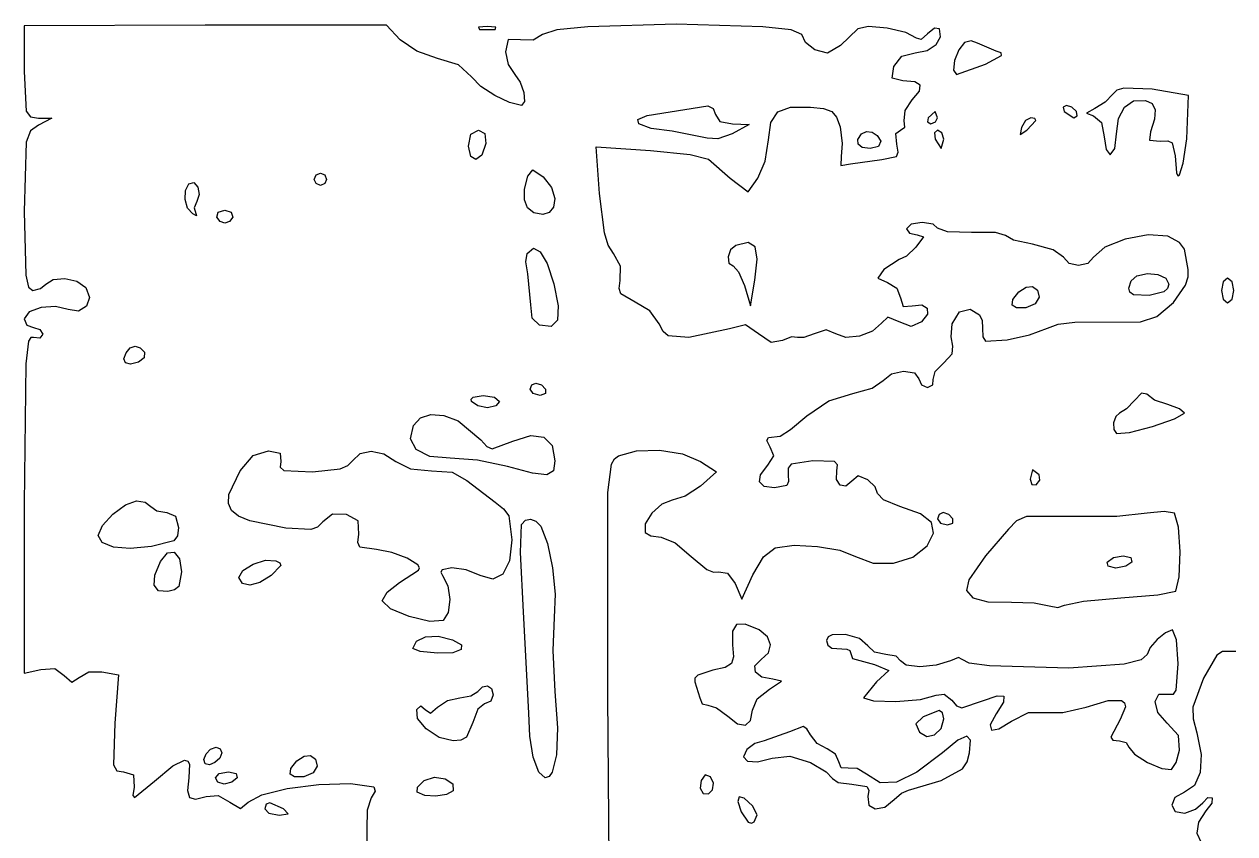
# Model space of a CAD drawing. Extents: x 0 to 282, y 0 to 282.
# Drawn here: x 0 to 69.2, y 236 to 282.3 of the extents above; entities that cross this region are included whole.
import ezdxf

# ---------------------------------------------------------------- set-up
doc = ezdxf.new("R2010")
doc.units = 0

msp = doc.modelspace()

# ---------------------------------------------------------------- linework, layer by layer
at = {"layer": 'Layer 1'}
for p, q in [((10.336354, 282.222862), (-0.000046, 282.187585)), ((-0.000046, 282.187585), (-0.000046, 279.577025)), ((20.708054, 282.222862), (10.336354, 282.222862)), ((21.484166, 281.376195), (20.708054, 282.222862)), ((26.458334, 282.151389), (25.968855, 282.102882)), ((25.968855, 282.102882), (26.035, 281.975)), ((26.035, 281.975), (26.916945, 281.975)), ((26.035, 281.975), (26.035, 281.975)), ((26.952223, 282.102882), (26.458334, 282.151389)), ((26.916945, 281.975), (26.952223, 282.102882)), ((29.63334, 281.693703), (29.090944, 281.362974)), ((30.45231, 281.948365), (29.63334, 281.693703)), ((32.21634, 282.130266), (30.45231, 281.948365)), ((37.279815, 282.275787), (32.21634, 282.130266)), ((42.224228, 282.130266), (37.279815, 282.275787)), ((43.83943, 281.948365), (42.224228, 282.130266)), ((44.45004, 281.693703), (43.83943, 281.948365)), ((44.661707, 281.226273), (44.45004, 281.693703)), ((47.660322, 282.011204), (46.672544, 281.058703)), ((48.263351, 282.141842), (47.660322, 282.011204)), ((49.336017, 282.050892), (48.263351, 282.141842)), ((50.408682, 281.807806), (49.336017, 282.050892)), ((51.011712, 281.482037), (50.408682, 281.807806)), ((51.646712, 281.728982), (51.276295, 281.393843)), ((52.034768, 282.055302), (51.646712, 281.728982)), ((52.31699, 282.011204), (52.034768, 282.055302)), ((52.389752, 281.548186), (52.31699, 282.011204)), ((22.441082, 280.727969), (21.484166, 281.376195)), ((27.675423, 281.398252), (27.516673, 280.705925)), ((28.36334, 281.376203), (27.675423, 281.398252)), ((29.090944, 281.362974), (28.36334, 281.376203)), ((45.190874, 280.811758), (44.661707, 281.226273)), ((46.672544, 281.058703), (45.93171, 280.617731)), ((51.276295, 281.393843), (51.011712, 281.482037)), ((51.622462, 280.780895), (52.131785, 281.111624)), ((52.131785, 281.111624), (52.389752, 281.548186)), ((53.7634, 281.235), (53.423851, 280.814422)), ((53.763408, 281.234996), (53.7634, 281.235)), ((54.133825, 281.32319), (53.763408, 281.234996)), ((54.504242, 281.199718), (54.133825, 281.32319)), ((55.562572, 280.741107), (54.504242, 281.199718)), ((23.636116, 280.317865), (22.441082, 280.727969)), ((24.817922, 279.947452), (23.636116, 280.317865)), ((27.516673, 280.705925), (27.675424, 279.973913)), ((45.93171, 280.617731), (45.190874, 280.811758)), ((49.70644, 279.859262), (50.165052, 280.445756)), ((50.165052, 280.445756), (50.94116, 280.635374)), ((50.94116, 280.635374), (51.622462, 280.780895)), ((53.423851, 280.814422), (53.190136, 280.198712)), ((54.962849, 280.000273), (55.871252, 280.489753)), ((55.855819, 280.630313), (55.562572, 280.741107)), ((55.871252, 280.489753), (55.855819, 280.630313)), ((25.576396, 279.259535), (24.817922, 279.947452)), ((27.675424, 279.973913), (28.04584, 279.400645)), ((49.613836, 279.188984), (49.70644, 279.859262)), ((53.190136, 280.198712), (53.1284, 279.642534)), ((53.1284, 279.642534), (53.304789, 279.40055)), ((53.304789, 279.40055), (54.962849, 280.000273)), ((-0.000046, 279.577025), (0, 279.577)), ((0, 279.577), (0.114653, 277.310405)), ((26.112177, 278.723202), (25.576396, 279.259535)), ((28.04584, 279.400645), (28.354521, 278.961326)), ((28.354521, 278.961326), (28.557369, 278.373179)), ((50.235607, 279.047873), (49.613836, 279.188984)), ((50.918563, 278.986138), (50.235607, 279.047873)), ((51.227796, 278.79211), (50.918563, 278.986138)), ((26.899312, 278.196791), (26.112177, 278.723202)), ((28.557369, 278.373179), (28.601466, 277.857793)), ((50.764774, 277.954263), (51.173225, 278.452562)), ((51.173225, 278.452562), (51.227796, 278.79211)), ((62.23, 278.271), (61.797847, 277.825618)), ((62.458754, 278.50361), (62.229998, 278.270997)), ((62.229998, 278.270997), (62.23, 278.271)), ((62.869408, 278.623774), (62.458754, 278.50361)), ((64.487778, 278.553219), (62.869408, 278.623774)), ((66.569168, 278.200441), (64.487778, 278.553219)), ((27.739365, 277.796057), (26.899312, 278.196791)), ((28.433896, 277.636755), (27.739365, 277.796057)), ((28.601466, 277.857793), (28.433896, 277.636755)), ((35.61732, 277.063454), (39.087771, 277.601443)), ((39.087771, 277.601443), (39.378813, 277.460332)), ((43.083036, 277.25752), (43.805129, 277.526512)), ((43.805129, 277.526512), (44.94394, 277.530921)), ((44.94394, 277.530921), (45.694694, 277.453751)), ((50.36349, 277.341307), (50.764774, 277.954263)), ((59.584211, 277.636778), (59.394593, 277.539764)), ((59.394593, 277.539764), (59.4431, 277.284)), ((59.892892, 277.539764), (59.584211, 277.636778)), ((60.148656, 277.284), (59.892892, 277.539764)), ((61.797847, 277.825618), (61.20694, 277.459611)), ((62.561828, 276.891304), (62.900275, 277.534573)), ((62.900275, 277.534573), (63.423931, 277.893414)), ((63.423931, 277.893414), (64.099723, 277.918217)), ((64.099723, 277.918217), (64.476204, 277.736316)), ((64.476204, 277.736316), (64.650939, 277.38905)), ((66.463335, 275.730991), (66.569168, 278.200441)), ((0.114653, 277.310405), (0.357188, 276.977471)), ((0.357188, 276.977471), (0.811389, 276.89589)), ((0.811389, 276.89589), (1.587501, 276.89589)), ((1.587501, 276.89589), (0.811389, 276.507834)), ((35.084295, 276.837455), (35.61732, 277.063454)), ((35.136661, 276.578383), (35.084295, 276.837455)), ((39.378813, 277.460332), (39.511105, 277.107554)), ((39.511105, 277.107554), (39.5111, 277.10755)), ((39.5111, 277.10755), (39.766864, 276.710675)), ((42.691673, 276.657799), (43.083036, 277.25752)), ((45.694694, 277.453751), (46.161022, 277.283977)), ((46.161022, 277.283977), (46.442142, 276.955452)), ((46.442142, 276.955452), (46.63727, 276.402031)), ((50.306163, 276.754813), (50.36349, 277.341307)), ((51.682, 276.931), (51.646722, 276.688465)), ((52.070056, 277.283778), (51.682, 276.931)), ((51.682, 276.931), (51.682, 276.931)), ((52.211167, 276.931), (52.070056, 277.283778)), ((52.096514, 276.688465), (52.211167, 276.931)), ((57.538067, 276.930445), (57.247025, 276.767285)), ((57.782807, 276.889655), (57.538067, 276.930445)), ((57.829109, 276.762875), (57.782807, 276.889655)), ((59.4431, 277.284), (60.007545, 276.931222)), ((59.4431, 277.284), (59.4431, 277.284)), ((60.007545, 276.931222), (60.197163, 277.041465)), ((60.197163, 277.041465), (60.148656, 277.284)), ((61.20694, 277.459611), (60.721871, 277.195027)), ((60.721871, 277.195027), (61.136384, 277.036277)), ((61.136384, 277.036277), (61.581767, 276.66145)), ((62.441663, 276.013217), (62.561828, 276.891304)), ((64.620622, 276.856575), (64.381945, 276.119047)), ((64.650939, 277.38905), (64.620622, 276.856575)), ((0.357187, 276.187578), (0.114653, 275.533285)), ((0.811389, 276.507834), (0.357187, 276.187578)), ((25.536724, 275.991887), (25.964467, 276.225602)), ((25.964467, 276.225602), (26.334884, 276.035984)), ((35.837807, 276.3138), (35.136661, 276.578383)), ((37.041661, 276.155049), (35.837807, 276.3138)), ((39.052491, 275.766993), (37.041661, 276.155049)), ((39.766864, 276.710675), (40.498878, 276.578383)), ((41.451379, 276.543105), (40.463601, 276.013938)), ((40.498878, 276.578383), (41.451379, 276.543105)), ((42.54505, 275.661201), (42.691673, 276.657799)), ((46.63727, 276.402031), (46.765152, 275.462759)), ((47.871988, 276.013934), (48.152005, 276.151187)), ((48.152005, 276.151187), (48.47171, 276.106538)), ((49.829913, 276.01839), (50.094496, 276.225646)), ((50.094496, 276.225646), (50.345851, 276.384397)), ((50.345851, 276.384397), (50.306163, 276.754813)), ((51.646722, 276.688465), (51.823111, 276.578222)), ((51.823111, 276.578222), (52.096514, 276.688465)), ((52.211111, 276.225167), (52.034722, 276.066417)), ((52.466875, 276.066417), (52.211111, 276.225167)), ((57.0089, 276.366), (56.929525, 275.964715)), ((56.929525, 275.964715), (57.3264, 276.224889)), ((57.247025, 276.767285), (57.0089, 276.366)), ((57.0089, 276.366), (57.0089, 276.366)), ((57.3264, 276.224889), (57.829109, 276.762875)), ((61.581767, 276.66145), (61.736107, 275.836827)), ((0.114653, 275.533285), (0, 271.568944)), ((25.400022, 275.308379), (25.536724, 275.991887)), ((26.3878, 275.44949), (26.159046, 274.797402)), ((26.334884, 276.035984), (26.387801, 275.44949)), ((26.387801, 275.44949), (26.3878, 275.44949)), ((39.652211, 275.731716), (39.052491, 275.766993)), ((40.463601, 276.013938), (39.652211, 275.731716)), ((42.351022, 274.448529), (42.54505, 275.661201)), ((46.765152, 275.462759), (46.707825, 274.708701)), ((47.651501, 275.688166), (47.871988, 276.013934)), ((47.66914, 275.418621), (47.651501, 275.688166)), ((48.47171, 276.106538), (48.764957, 275.909754)), ((48.764957, 275.909754), (48.965598, 275.5906)), ((48.9656, 275.590601), (48.837718, 275.28633)), ((48.965598, 275.5906), (48.9656, 275.590601)), ((49.882829, 275.414257), (49.829913, 276.01839)), ((52.034722, 276.066417), (52.07, 275.696)), ((52.07, 275.696), (52.422778, 275.166833)), ((52.07, 275.696), (52.07, 275.696)), ((52.422778, 275.166833), (52.563889, 275.696)), ((52.563889, 275.696), (52.466875, 276.066417)), ((61.736107, 275.836827), (61.846351, 275.11363)), ((62.34465, 275.162136), (62.441663, 276.013217)), ((64.381945, 276.119047), (64.333439, 275.642797)), ((64.333439, 275.642797), (64.94639, 275.58988)), ((64.94639, 275.58988), (65.376339, 275.611377)), ((65.376339, 275.611377), (65.634307, 275.497276)), ((65.634307, 275.497276), (65.793057, 274.743213)), ((66.259386, 274.341376), (66.463335, 275.730991)), ((25.529558, 274.710311), (25.400022, 275.308379)), ((26.159046, 274.797402), (25.827765, 274.545497)), ((32.878931, 272.592037), (32.702542, 275.273147)), ((32.702542, 275.273147), (35.806992, 275.06148)), ((35.806992, 275.06148), (38.073589, 274.827765)), ((38.073589, 274.827765), (39.123102, 274.567591)), ((47.911675, 275.235067), (47.66914, 275.418621)), ((48.365877, 275.167267), (47.911675, 275.235067)), ((48.837718, 275.28633), (48.365877, 275.167267)), ((49.869602, 274.708701), (49.953938, 274.968875)), ((49.953938, 274.968875), (49.882829, 275.414257)), ((61.846351, 275.11363), (62.088885, 274.813767)), ((62.088885, 274.813767), (62.34465, 275.162136)), ((25.827765, 274.545497), (25.529558, 274.710311)), ((39.123102, 274.567591), (40.357822, 273.473981)), ((41.945327, 273.473981), (42.351022, 274.448529)), ((46.707825, 274.708701), (46.681367, 274.205993)), ((46.681367, 274.205993), (47.236992, 274.285367)), ((47.236992, 274.285367), (49.036162, 274.532312)), ((49.036162, 274.532312), (49.869602, 274.708701)), ((65.793057, 274.743213), (65.877945, 273.77142)), ((66.048822, 273.66283), (66.259386, 274.341376)), ((16.580544, 273.403371), (16.690787, 273.659135)), ((16.690787, 273.160836), (16.580544, 273.403371)), ((16.690787, 273.659135), (16.933322, 273.756149)), ((16.933322, 273.756149), (17.189086, 273.659135)), ((17.189086, 273.659135), (17.2861, 273.403371)), ((17.2861, 273.403371), (17.189086, 273.160836)), ((17.2861, 273.403371), (17.2861, 273.403371)), ((28.593746, 272.852707), (28.786672, 273.579762)), ((28.786672, 273.579762), (29.082123, 273.945769)), ((29.082123, 273.945769), (29.668617, 273.544484)), ((29.668617, 273.544484), (30.149277, 272.940352)), ((40.357822, 273.473981), (41.380882, 272.697869)), ((41.380882, 272.697869), (41.945327, 273.473981)), ((65.877945, 273.77142), (65.955528, 273.613979)), ((65.955528, 273.613979), (66.048822, 273.66283)), ((9.194253, 272.252435), (9.219057, 272.762309)), ((9.219057, 272.762309), (9.419148, 273.156425)), ((9.419148, 273.156425), (9.704127, 273.224776)), ((9.704127, 273.224776), (9.926267, 272.962397)), ((9.926267, 272.962397), (10.0095, 272.541267)), ((16.933322, 273.050593), (16.690787, 273.160836)), ((17.189086, 273.160836), (16.933322, 273.050593)), ((28.592644, 272.234795), (28.593746, 272.852707)), ((30.149277, 272.940352), (30.338895, 272.309764)), ((9.334813, 271.762403), (9.194253, 272.252435)), ((9.87776, 272.133371), (9.71019, 271.771774)), ((10.0095, 272.541267), (9.877759, 272.133365)), ((9.877759, 272.133365), (9.87776, 272.133371)), ((28.77675, 271.769018), (28.592644, 272.234795)), ((30.3389, 272.309761), (30.255666, 271.815872)), ((30.338895, 272.309764), (30.3389, 272.309761)), ((33.165563, 270.351896), (32.878931, 272.592037)), ((0, 271.568944), (0.101423, 267.9221)), ((9.630815, 271.427815), (9.334813, 271.762403)), ((9.851302, 271.326392), (9.630815, 271.427815)), ((9.71019, 271.771774), (9.807204, 271.463093)), ((9.807204, 271.463093), (9.851302, 271.326392)), ((11.006648, 271.251426), (11.090433, 271.524829)), ((11.090433, 271.524829), (11.465259, 271.639482)), ((11.465259, 271.639482), (11.840086, 271.524829)), ((11.840086, 271.524829), (11.92387, 271.251426)), ((29.13945, 271.498372), (28.77675, 271.769018)), ((29.639406, 271.396949), (29.13945, 271.498372)), ((30.01699, 271.507192), (29.639406, 271.396949)), ((30.255666, 271.815872), (30.01699, 271.507192)), ((11.196266, 270.995662), (11.006648, 271.251426)), ((11.465259, 270.898648), (11.196266, 270.995662)), ((11.734252, 270.995662), (11.465259, 270.898648)), ((11.92387, 271.251426), (11.734252, 270.995662)), ((11.92387, 271.251426), (11.92387, 271.251426)), ((50.703028, 270.836973), (50.447263, 270.581209)), ((51.329208, 270.933987), (50.703028, 270.836973)), ((51.955389, 270.841383), (51.329208, 270.933987)), ((52.211153, 270.616487), (51.955389, 270.841383)), ((52.78442, 270.413639), (52.211153, 270.616487)), ((33.389907, 269.645236), (33.165563, 270.351896)), ((50.447263, 270.581209), (50.614833, 270.338674)), ((50.614833, 270.338674), (51.046986, 270.228431)), ((51.408584, 270.113778), (50.976431, 269.522875)), ((51.046986, 270.228431), (51.408584, 270.113778)), ((54.151433, 270.369542), (52.78442, 270.413639)), ((55.518449, 270.360723), (54.151433, 270.369542)), ((56.091713, 270.193153), (55.518449, 270.360723)), ((56.550323, 269.932979), (56.091713, 270.193153)), ((57.643933, 269.699264), (56.550323, 269.932979)), ((62.935602, 269.98149), (61.768127, 269.522877)), ((64.261828, 270.228435), (62.935602, 269.98149)), ((65.369773, 270.15788), (64.261828, 270.228435)), ((66.044462, 269.800692), (65.369773, 270.15788)), ((28.751425, 269.170046), (29.112472, 269.470459)), ((29.112472, 269.470459), (29.496671, 269.27147)), ((29.496671, 269.27147), (29.887484, 268.589617)), ((33.69032, 269.170087), (33.389907, 269.645236)), ((40.375439, 269.371684), (40.234328, 268.979769)), ((40.6753, 269.628), (40.375439, 269.371684)), ((40.675302, 269.628), (40.6753, 269.628)), ((41.38692, 269.80053), (40.675302, 269.628)), ((41.790961, 269.553034), (41.38692, 269.80053)), ((41.910574, 268.84913), (41.790961, 269.553034)), ((50.976431, 269.522875), (50.434034, 269.024576)), ((58.81692, 269.381764), (57.643933, 269.699264)), ((59.407823, 268.95843), (58.81692, 269.381764)), ((61.768127, 269.522877), (61.136433, 268.95843)), ((66.322274, 269.417046), (66.044462, 269.800692)), ((66.533941, 268.252876), (66.322274, 269.417046)), ((28.67646, 268.693793), (28.751425, 269.170046)), ((28.786703, 268.005876), (28.67646, 268.693793)), ((29.887484, 268.589617), (30.268375, 267.441436)), ((34.082785, 268.446895), (33.69032, 269.170087)), ((40.234328, 268.979769), (40.278425, 268.620927)), ((40.278425, 268.620927), (40.534189, 268.46383)), ((41.768912, 267.65244), (41.910574, 268.84913)), ((50.02393, 268.817319), (49.141985, 268.252874)), ((50.434034, 269.024576), (50.02393, 268.817319)), ((59.74737, 268.601243), (59.407823, 268.95843)), ((60.272127, 268.48218), (59.74737, 268.601243)), ((60.796884, 268.601243), (60.272127, 268.48218)), ((61.136433, 268.95843), (60.796884, 268.601243)), ((0.101423, 267.9221), (0.253008, 267.238041)), ((28.963092, 266.241986), (28.786703, 268.005876)), ((34.078376, 267.617867), (34.082785, 268.446895)), ((40.534189, 268.46383), (40.825231, 268.124281)), ((40.825231, 268.124281), (41.169189, 267.33494)), ((49.141985, 268.252874), (48.798026, 267.763395)), ((63.284012, 267.613406), (63.605921, 267.900038)), ((63.605921, 267.900038), (64.219976, 268.031227)), ((64.219976, 268.031227), (64.814188, 267.970594)), ((64.814188, 267.970594), (65.262879, 267.75121)), ((66.387317, 267.362663), (66.544552, 267.838982)), ((66.544552, 267.838982), (66.533941, 268.252876)), ((0.253008, 267.238041), (0.493889, 267.053384)), ((0.493889, 267.053384), (0.930451, 267.163627)), ((0.930451, 267.163627), (1.234723, 267.406162)), ((1.234723, 267.406162), (1.657506, 267.68618)), ((1.657506, 267.68618), (2.315107, 267.741301)), ((2.315107, 267.741301), (3.005781, 267.584756)), ((3.005781, 267.584756), (3.527783, 267.229773)), ((3.527783, 267.229773), (3.740001, 266.659265)), ((30.268375, 267.441436), (30.26837, 267.441426)), ((30.26837, 267.441426), (30.533505, 266.17914)), ((34.012228, 267.171936), (34.078376, 267.617867)), ((34.104833, 266.854988), (34.012228, 267.171936)), ((41.169189, 267.33494), (41.521967, 266.17077)), ((41.521967, 266.17077), (41.768912, 267.65244)), ((48.798026, 267.763395), (49.353652, 267.51204)), ((49.353652, 267.51204), (49.882819, 267.19013)), ((49.882819, 267.19013), (50.094486, 266.630095)), ((56.867862, 266.982814), (57.273006, 267.250705)), ((57.273006, 267.250705), (57.648385, 267.273856)), ((57.648385, 267.273856), (57.924545, 267.072111)), ((63.14731, 267.194482), (63.284012, 267.613406)), ((63.210149, 266.954703), (63.14731, 267.194482)), ((65.3632, 267.168023), (65.140509, 266.982815)), ((65.262879, 267.75121), (65.440371, 267.406149)), ((65.44037, 267.406148), (65.3632, 267.168023)), ((65.440371, 267.406149), (65.44037, 267.406148)), ((65.704913, 266.369924), (66.387317, 267.362663)), ((68.549143, 267.551299), (68.4389, 267.053)), ((68.791678, 267.758556), (68.549143, 267.551299)), ((69.047442, 267.551299), (68.791678, 267.758556)), ((69.144456, 267.053), (69.047442, 267.551299)), ((3.740001, 266.659265), (3.558651, 266.158211)), ((34.925043, 266.383147), (34.104833, 266.854988)), ((50.094486, 266.630095), (50.244416, 266.136206)), ((56.479808, 266.219932), (56.5217, 266.536881)), ((56.5217, 266.536881), (56.867862, 266.982814)), ((58.03203, 266.665314), (57.802724, 266.286078)), ((57.924545, 267.072111), (58.032032, 266.665314)), ((58.032032, 266.665314), (58.03203, 266.665314)), ((63.411895, 266.810836), (63.210149, 266.954703)), ((64.31148, 266.771148), (63.411895, 266.810836)), ((65.140509, 266.982815), (64.31148, 266.771148)), ((68.4389, 267.053), (68.549143, 266.554701)), ((68.4389, 267.053), (68.4389, 267.053)), ((68.549143, 266.554701), (68.791678, 266.347444)), ((68.791678, 266.347444), (69.047442, 266.554701)), ((69.047442, 266.554701), (69.144456, 267.053)), ((0.282225, 265.825828), (0.000003, 265.430606)), ((0.961321, 266.078836), (0.282225, 265.825828)), ((1.785938, 266.140021), (0.961321, 266.078836)), ((2.504723, 265.959773), (1.785938, 266.140021)), ((3.106102, 265.875438), (2.504723, 265.959773)), ((3.558651, 266.158211), (3.106102, 265.875438)), ((29.038057, 265.474692), (28.963092, 266.241986)), ((30.533505, 266.17914), (30.484446, 265.360034)), ((35.771706, 265.88485), (34.925043, 266.383147)), ((36.300873, 265.148427), (35.771706, 265.88485)), ((50.244416, 266.136206), (50.764764, 266.171484)), ((50.764764, 266.171484), (51.318735, 266.231566)), ((51.318735, 266.231566), (51.624659, 266.043602)), ((51.624659, 266.043602), (51.632927, 265.690273)), ((53.057821, 265.148433), (53.476746, 265.829183)), ((53.476746, 265.829183), (54.080879, 265.990689)), ((54.080879, 265.990689), (54.605636, 265.66933)), ((56.728956, 266.055118), (56.479808, 266.219932)), ((57.255918, 266.065591), (56.728956, 266.055118)), ((57.802724, 266.286078), (57.255918, 266.065591)), ((64.757925, 265.569009), (65.704913, 266.369924)), ((0.000003, 265.430606), (0.158753, 265.077828)), ((0.158753, 265.077828), (0.52917, 264.936717)), ((29.456981, 265.077816), (29.038057, 265.474692)), ((30.124503, 264.99072), (29.456981, 265.077816)), ((30.484446, 265.360034), (30.124503, 264.99072)), ((36.520806, 264.704699), (36.300873, 265.148427)), ((41.230939, 265.082281), (40.322533, 264.866204)), ((41.980593, 264.583982), (41.230939, 265.082281)), ((49.000871, 265.183705), (48.493753, 264.722889)), ((49.366881, 265.536484), (49.000871, 265.183705)), ((50.023931, 265.254261), (49.366881, 265.536484)), ((50.711847, 264.989677), (50.023931, 265.254261)), ((51.293931, 265.254261), (50.711847, 264.989677)), ((51.632927, 265.690273), (51.293931, 265.254261)), ((52.982856, 264.4076), (53.057821, 265.148433)), ((54.605636, 265.66933), (54.755565, 265.338945)), ((54.755565, 265.338945), (54.786431, 264.901488)), ((58.490601, 264.901488), (59.109616, 265.130243)), ((59.109616, 265.130243), (60.056052, 265.249856)), ((60.056052, 265.249856), (63.817551, 265.254266)), ((63.817551, 265.254266), (64.757925, 265.569009)), ((0.52917, 264.372272), (0.374761, 264.36235)), ((0.52917, 264.936717), (0.899587, 264.822064)), ((0.899587, 264.328175), (0.52917, 264.372272)), ((0.899587, 264.822064), (1.058337, 264.548661)), ((1.058337, 264.548661), (0.899587, 264.328175)), ((36.816807, 264.4561), (36.520806, 264.704699)), ((37.994203, 264.372315), (36.816807, 264.4561)), ((40.322533, 264.866204), (37.994203, 264.372315)), ((42.694965, 264.085683), (41.980593, 264.583982)), ((43.872361, 264.403183), (43.356423, 264.195926)), ((44.20309, 264.372315), (43.872361, 264.403183)), ((44.560278, 264.359086), (44.20309, 264.372315)), ((45.155591, 264.583982), (44.560278, 264.359086)), ((45.852325, 264.795649), (45.155591, 264.583982)), ((46.390311, 264.583982), (45.852325, 264.795649)), ((46.976807, 264.370112), (46.390311, 264.583982)), ((47.748509, 264.434053), (46.976807, 264.370112)), ((48.493753, 264.722889), (47.748509, 264.434053)), ((53.093099, 263.878433), (52.982856, 264.4076)), ((54.786431, 264.901488), (54.793597, 264.394921)), ((54.793597, 264.394921), (54.949591, 264.156245)), ((56.197541, 264.23121), (57.476364, 264.513432)), ((57.476364, 264.513432), (58.490601, 264.901488)), ((0.253011, 264.15399), (0.092607, 262.864144)), ((0.374761, 264.36235), (0.253011, 264.15399)), ((5.820896, 263.490316), (6.065636, 263.76868)), ((6.065636, 263.76868), (6.350062, 263.865143)), ((6.350062, 263.865143), (6.634489, 263.783012)), ((6.634489, 263.783012), (6.879226, 263.525594)), ((43.356423, 264.195926), (42.694965, 264.085683)), ((53.053411, 263.428641), (53.093099, 263.878433)), ((54.949591, 264.156245), (56.197541, 264.23121)), ((5.688055, 263.144704), (5.820896, 263.490316)), ((5.79003, 262.921462), (5.688055, 263.144704)), ((6.861591, 263.203684), (6.526452, 262.961149)), ((6.87923, 263.525594), (6.861591, 263.203684)), ((6.879226, 263.525594), (6.87923, 263.525594)), ((52.563932, 262.925932), (53.053411, 263.428641)), ((0.092607, 262.864144), (0.000003, 254.847262)), ((6.083826, 262.850355), (5.79003, 262.921462)), ((6.526452, 262.961149), (6.083826, 262.850355)), ((49.590126, 262.291483), (50.275286, 262.445272)), ((50.275286, 262.445272), (50.887686, 262.354321)), ((50.887686, 262.354321), (51.15282, 262.008709)), ((51.964209, 261.973431), (52.078862, 262.423223)), ((52.078862, 262.423223), (52.563932, 262.925932)), ((28.927885, 261.408924), (29.020489, 261.664688)), ((29.020489, 261.664688), (29.245385, 261.761702)), ((29.245385, 261.761702), (29.567295, 261.664688)), ((29.567295, 261.664688), (29.80983, 261.408924)), ((48.467301, 261.466313), (49.10671, 261.902876)), ((49.10671, 261.902876), (49.590126, 262.291483)), ((51.15282, 262.008709), (51.293931, 261.655931)), ((51.293931, 261.655931), (51.646709, 261.51482)), ((51.646709, 261.51482), (51.95098, 261.651522)), ((51.95098, 261.651522), (51.964209, 261.973431)), ((25.552236, 260.847787), (25.673503, 260.959132)), ((25.673503, 260.959132), (26.246767, 261.056146)), ((26.246767, 261.056146), (26.890587, 260.959132)), ((26.890587, 260.959132), (27.16399, 260.703368)), ((29.091045, 261.166389), (28.927885, 261.408924)), ((29.49233, 261.056146), (29.091045, 261.166389)), ((29.796601, 261.166389), (29.49233, 261.056146)), ((29.80983, 261.408924), (29.796601, 261.166389)), ((29.80983, 261.408924), (29.80983, 261.408924)), ((45.98904, 260.751939), (47.3781, 261.162042)), ((47.3781, 261.162042), (48.467301, 261.466313)), ((63.870492, 261.187514), (63.464797, 260.773)), ((64.170353, 261.125778), (63.870492, 261.187514)), ((64.61133, 260.786229), (64.170353, 261.125778)), ((25.576489, 260.703368), (25.552236, 260.847787)), ((25.929267, 260.460833), (25.576489, 260.703368)), ((26.493712, 260.35059), (25.929267, 260.460833)), ((26.961143, 260.460833), (26.493712, 260.35059)), ((27.16399, 260.703368), (26.961143, 260.460833)), ((27.16399, 260.703368), (27.16399, 260.703368)), ((44.73227, 259.892042), (45.98904, 260.751939)), ((63.015008, 260.283521), (62.618133, 260.032166)), ((63.4648, 260.773), (63.015008, 260.283521)), ((63.464797, 260.773), (63.4648, 260.773)), ((65.369803, 260.526055), (64.61133, 260.786229)), ((66.044491, 260.279111), (65.369803, 260.526055)), ((66.322304, 260.032166), (66.044491, 260.279111)), ((22.26038, 259.327534), (22.662216, 259.778428)), ((22.662216, 259.778428), (23.252567, 259.971353)), ((23.252567, 259.971353), (23.981825, 259.912924)), ((23.981825, 259.912924), (24.80038, 259.609756)), ((24.80038, 259.609758), (26.10566, 258.516148)), ((24.80038, 259.609756), (24.80038, 259.609758)), ((43.815043, 259.098289), (44.73227, 259.892042)), ((62.397096, 259.855225), (62.278584, 259.489768)), ((62.618133, 260.032166), (62.397096, 259.855225)), ((64.501086, 259.278101), (65.760615, 259.706396)), ((65.760615, 259.706396), (66.322304, 260.032166)), ((22.084543, 258.564102), (22.26038, 259.327534)), ((43.21532, 258.727872), (43.815043, 259.098289)), ((62.278584, 259.489768), (62.28575, 259.104467)), ((62.28575, 259.104467), (62.441744, 258.867996)), ((62.441744, 258.867996), (63.182027, 258.935796)), ((63.182027, 258.935796), (64.501086, 259.278101)), ((22.414721, 257.956112), (22.084543, 258.564102)), ((26.10566, 258.516148), (26.441902, 258.138014)), ((26.7583, 258.00462), (27.94011, 258.445593)), ((27.94011, 258.445593), (28.9549, 258.765298)), ((28.9549, 258.765298), (29.708411, 258.674898)), ((29.708411, 258.674898), (30.177495, 258.187623)), ((30.177495, 258.187623), (30.339, 257.316703)), ((42.452438, 258.467698), (42.545042, 258.657316)), ((42.650875, 258.092871), (42.452438, 258.467698)), ((42.545042, 258.657316), (43.21532, 258.727872)), ((12.347331, 256.752264), (13.092575, 257.62098)), ((13.092575, 257.62098), (13.970111, 257.881154)), ((13.970111, 257.881154), (14.640389, 257.753272)), ((14.640389, 257.753272), (14.675667, 257.281431)), ((18.76791, 257.316705), (19.213293, 257.732873)), ((19.213293, 257.732873), (19.843884, 257.867921)), ((19.843884, 257.867921), (20.553851, 257.718542)), ((20.553851, 257.718542), (21.23736, 257.281427)), ((23.188076, 257.566403), (22.414721, 257.956112)), ((24.34177, 257.457814), (23.188076, 257.566403)), ((25.916044, 257.347571), (24.34177, 257.457814)), ((26.441902, 258.138014), (26.7583, 258.00462)), ((33.739855, 257.434708), (33.972537, 257.598983)), ((33.972537, 257.598983), (35.003308, 257.886718)), ((35.003308, 257.886718), (36.318508, 257.916483)), ((36.318508, 257.916483), (37.63371, 257.708124)), ((37.63371, 257.708124), (38.664487, 257.281483)), ((42.509764, 257.069811), (42.858132, 257.594569)), ((42.858132, 257.594569), (42.650875, 258.092871)), ((14.67568, 257.281428), (14.634339, 256.944635)), ((14.634339, 256.944635), (14.84766, 256.756671)), ((14.675667, 257.281431), (14.67568, 257.281428)), ((14.84766, 256.756671), (16.47485, 256.681705)), ((16.47485, 256.681705), (18.05794, 256.853685)), ((18.05794, 256.853685), (18.503875, 257.043854)), ((18.503875, 257.043854), (18.76791, 257.316705)), ((21.23736, 257.281427), (22.088438, 256.858094)), ((22.088438, 256.858094), (23.28347, 256.75226)), ((27.62261, 256.999203), (25.916044, 257.347571)), ((29.059078, 256.612248), (27.62261, 256.999203)), ((30.339, 257.316703), (30.251908, 256.751155)), ((33.368405, 255.499933), (33.566291, 257.131533)), ((33.566291, 257.131533), (33.739855, 257.434708)), ((38.664487, 257.281483), (39.58171, 256.68176)), ((42.099107, 256.523556), (42.509764, 257.069811)), ((43.850317, 257.122727), (43.666212, 256.890114)), ((43.666212, 256.890114), (43.673932, 256.505365)), ((45.085042, 257.316754), (43.850317, 257.122727)), ((46.328581, 257.272657), (45.085042, 257.316754)), ((46.493945, 257.088551), (46.328581, 257.272657)), ((46.460872, 256.752309), (46.493945, 257.088551)), ((57.648321, 256.804806), (57.5028, 256.258)), ((58.031967, 256.504945), (57.648321, 256.804806)), ((11.703515, 255.386349), (12.347331, 256.752264)), ((23.28347, 256.75226), (24.460865, 256.668476)), ((24.460865, 256.668476), (25.2943, 256.187815)), ((25.2943, 256.187815), (26.91708, 254.953095)), ((29.880389, 256.522951), (29.059078, 256.612248)), ((30.251908, 256.751155), (29.880389, 256.522951)), ((39.58171, 256.68176), (38.664487, 255.870371)), ((42.029102, 256.1129), (42.099107, 256.523556)), ((42.296442, 255.85438), (42.029102, 256.1129)), ((43.696532, 256.136602), (43.590147, 255.910052)), ((43.673932, 256.505365), (43.696532, 256.136602)), ((46.444337, 256.241884), (46.460872, 256.752309)), ((46.646082, 255.923281), (46.444337, 256.241884)), ((47.307539, 256.152586), (46.966888, 255.869262)), ((47.673547, 256.452448), (47.307539, 256.152586)), ((48.224762, 256.223142), (47.673547, 256.452448)), ((48.652506, 255.835086), (48.224762, 256.223142)), ((57.5028, 256.258), (57.613043, 255.953729)), ((57.5028, 256.258), (57.5028, 256.258)), ((57.855578, 255.9405), (58.062835, 256.209493)), ((58.062835, 256.209493), (58.031967, 256.504945)), ((11.672648, 254.883226), (11.703515, 255.386349)), ((33.372814, 243.875883), (33.368405, 255.499933)), ((38.664487, 255.870371), (37.786952, 255.292697)), ((42.89782, 255.764531), (42.296442, 255.85438)), ((43.590147, 255.910052), (42.89782, 255.764531)), ((46.966888, 255.869262), (46.646082, 255.923281)), ((48.789207, 255.44703), (48.652506, 255.835086)), ((49.119934, 255.076613), (48.789207, 255.44703)), ((57.613043, 255.953729), (57.855578, 255.9405)), ((0.000003, 254.847262), (0.000003, 245.181142)), ((5.06248, 254.260769), (5.781264, 254.799308)), ((5.781264, 254.799308), (6.420671, 255.023653)), ((6.420671, 255.023653), (6.905741, 254.957508)), ((6.905741, 254.957508), (7.23206, 254.706153)), ((7.23206, 254.706153), (7.23206, 254.706148)), ((7.23206, 254.706148), (7.584838, 254.463613)), ((11.853447, 254.476842), (11.672648, 254.883226)), ((26.91708, 254.953095), (27.408213, 254.577166)), ((36.456868, 254.841802), (35.881951, 254.326966)), ((37.041707, 255.058982), (36.456868, 254.841802)), ((37.786952, 255.292697), (37.041707, 255.058982)), ((50.059207, 254.706196), (49.119934, 255.076613)), ((51.234397, 254.283963), (50.059207, 254.706196)), ((4.475986, 253.609783), (5.06248, 254.260769)), ((7.584838, 254.463613), (8.149283, 254.35337)), ((8.149283, 254.35337), (8.656401, 254.154932)), ((8.656401, 254.154932), (8.819561, 253.506703)), ((12.259142, 254.149833), (11.853447, 254.476842)), ((12.902961, 253.884836), (12.259142, 254.149833)), ((17.625778, 254.260765), (17.074561, 253.824202)), ((18.415121, 254.247536), (17.625778, 254.260765)), ((19.098628, 253.881529), (18.415121, 254.247536)), ((27.408213, 254.577166), (27.697601, 254.168164)), ((27.697601, 254.168164), (27.869581, 252.801145)), ((28.659496, 253.929491), (28.941167, 253.987369)), ((28.941167, 253.987369), (29.242682, 253.866653)), ((35.881951, 254.326966), (35.498857, 253.719525)), ((51.867192, 253.788971), (51.234397, 254.283963)), ((52.303704, 254.255764), (52.2111, 254)), ((52.2111, 254), (52.37426, 253.757465)), ((52.2111, 254), (52.2111, 254)), ((52.5286, 254.352778), (52.303704, 254.255764)), ((52.85051, 254.255764), (52.5286, 254.352778)), ((53.093045, 254), (52.85051, 254.255764)), ((53.079816, 253.757465), (53.093045, 254)), ((57.299968, 254.141611), (56.727805, 253.893564)), ((59.97226, 254.141611), (57.299968, 254.141611)), ((62.459348, 254.137201), (59.97226, 254.141611)), ((64.2056, 254.318), (62.459348, 254.137201)), ((65.166916, 254.423831), (64.205598, 254.317998)), ((64.205598, 254.317998), (64.2056, 254.318)), ((65.757818, 254.317998), (65.166916, 254.423831)), ((65.987124, 253.529208), (65.757818, 254.317998)), ((4.233451, 253.048093), (4.475986, 253.609783)), ((8.819561, 253.506703), (8.765542, 253.033209)), ((14.957891, 253.471424), (12.902961, 253.884836)), ((16.386643, 253.38323), (14.957891, 253.471424)), ((16.773597, 253.530956), (16.386643, 253.38323)), ((17.074561, 253.824202), (16.773597, 253.530956)), ((19.120677, 253.118646), (19.098628, 253.881529)), ((28.381132, 252.077957), (28.434049, 253.683098)), ((28.434049, 253.683098), (28.659496, 253.929491)), ((29.242682, 253.866653), (29.527659, 253.577265)), ((29.527659, 253.577265), (29.52766, 253.577258)), ((29.52766, 253.577258), (29.916818, 252.592787)), ((35.498857, 253.719525), (35.489487, 253.224532)), ((51.984049, 253.188146), (51.867192, 253.788971)), ((52.37426, 253.757465), (52.775545, 253.647222)), ((52.775545, 253.647222), (53.079816, 253.757465)), ((56.26809, 253.400777), (54.96281, 251.883827)), ((56.727805, 253.893564), (56.26809, 253.400777)), ((66.084138, 252.108726), (65.987124, 253.529208)), ((4.464411, 252.641296), (4.233451, 253.048093)), ((5.102167, 252.386635), (4.464411, 252.641296)), ((8.546158, 252.735001), (7.267341, 252.413093)), ((8.765542, 253.033209), (8.546158, 252.735001)), ((19.072171, 252.638538), (19.120677, 253.118646)), ((19.182417, 252.373403), (19.072171, 252.638538)), ((27.869581, 252.801145), (27.737289, 251.603356)), ((35.489487, 253.224532), (35.829036, 253.030504)), ((35.829036, 253.030504), (36.40671, 252.94231)), ((36.40671, 252.94231), (37.204871, 252.6204)), ((37.204871, 252.6204), (38.13532, 251.8487)), ((51.611427, 252.448416), (51.984049, 253.188146)), ((6.064038, 252.303953), (5.102167, 252.386635)), ((7.267341, 252.413093), (6.064038, 252.303953)), ((7.796514, 251.566418), (8.192287, 252.063063)), ((8.192287, 252.063063), (8.581447, 252.099995)), ((8.581447, 252.099995), (8.878003, 251.720207)), ((20.143737, 252.236701), (19.182417, 252.373403)), ((21.024578, 252.079604), (20.143737, 252.236701)), ((21.898806, 251.74722), (21.024578, 252.079604)), ((28.539882, 248.673648), (28.381132, 252.077957)), ((29.916818, 252.592787), (30.206758, 251.204827)), ((42.271639, 251.817828), (42.933097, 252.342582)), ((42.933097, 252.342582), (44.016787, 252.488654)), ((44.016787, 252.488654), (45.358445, 252.426367)), ((45.358445, 252.426367), (46.633956, 252.198715)), ((46.633956, 252.198715), (47.519207, 251.848693)), ((50.803347, 251.799084), (51.611427, 252.448416)), ((66.035631, 250.68163), (66.084138, 252.108726)), ((7.465787, 250.785347), (7.796514, 251.566418)), ((8.878003, 251.720207), (8.995964, 250.966695)), ((12.50334, 251.041113), (13.083771, 251.403263)), ((13.083771, 251.403263), (13.789879, 251.626506)), ((13.789879, 251.626506), (14.39346, 251.601699)), ((14.662453, 251.323887), (14.111238, 250.755032)), ((14.39346, 251.601699), (14.622215, 251.48429)), ((14.622215, 251.48429), (14.662453, 251.323887)), ((22.495222, 251.368534), (21.898806, 251.74722)), ((22.604501, 251.202136), (22.495222, 251.368534)), ((27.737289, 251.603356), (27.366872, 250.83882)), ((38.13532, 251.8487), (39.030493, 251.103455)), ((41.663097, 250.790362), (42.271639, 251.817828)), ((47.519207, 251.848693), (48.525727, 251.466149)), ((48.525727, 251.466149), (49.69761, 251.460637)), ((49.69761, 251.460637), (50.803347, 251.799084)), ((54.96281, 251.883827), (54.010309, 250.507997)), ((61.912543, 251.53105), (62.265321, 251.786814)), ((61.974279, 251.288515), (61.912543, 251.53105)), ((62.406432, 251.178272), (61.974279, 251.288515)), ((62.265321, 251.786814), (62.829766, 251.883828)), ((62.970877, 251.288515), (62.406432, 251.178272)), ((62.829766, 251.883828), (63.261919, 251.786814)), ((63.323655, 251.53105), (62.970877, 251.288515)), ((63.261919, 251.786814), (63.323655, 251.53105)), ((63.323655, 251.53105), (63.323655, 251.53105)), ((7.426099, 250.212635), (7.465787, 250.785347)), ((8.99596, 250.966698), (8.8328, 250.137671)), ((8.995964, 250.966695), (8.99596, 250.966698)), ((12.27679, 250.649198), (12.50334, 251.041113)), ((12.474128, 250.303586), (12.27679, 250.649198)), ((14.11124, 250.755031), (13.477342, 250.366424)), ((14.111238, 250.755032), (14.11124, 250.755031)), ((21.449017, 250.366975), (22.542627, 251.072531)), ((22.542627, 251.072531), (22.604501, 251.202136)), ((23.887596, 251.077497), (23.811251, 250.941691)), ((23.811251, 250.941691), (23.918461, 250.755035)), ((24.438812, 251.191598), (23.887596, 251.077497)), ((23.918461, 250.755035), (24.22163, 250.174054)), ((25.267841, 251.087419), (24.438812, 251.191598)), ((26.070411, 250.755035), (25.267841, 251.087419)), ((26.798017, 250.54392), (26.070411, 250.755035)), ((27.366872, 250.83882), (26.798017, 250.54392)), ((30.206758, 251.204827), (30.351176, 249.697805)), ((39.030493, 251.103455), (39.400357, 250.950768)), ((39.400357, 250.950768), (39.68754, 250.966755)), ((39.68754, 250.966755), (40.203478, 250.8962)), ((40.203478, 250.8962), (40.640041, 250.296477)), ((41.028097, 249.414532), (41.663097, 250.790362)), ((65.828374, 249.872998), (66.035631, 250.68163)), ((7.677452, 249.884662), (7.426099, 250.212635)), ((8.219848, 249.837808), (7.677452, 249.884662)), ((8.594124, 249.934824), (8.219848, 249.837808)), ((8.8328, 250.137671), (8.594124, 249.934824)), ((12.902975, 250.212635), (12.474128, 250.303586)), ((13.477342, 250.366424), (12.902975, 250.212635)), ((20.743461, 249.798125), (21.449017, 250.366975)), ((24.22163, 250.174054), (24.332975, 249.38802)), ((40.640041, 250.296477), (41.028097, 249.414532)), ((54.010309, 250.507997), (53.864788, 249.892841)), ((53.864788, 249.892841), (54.221976, 249.476123)), ((64.80091, 249.652512), (65.828374, 249.872998)), ((20.461239, 249.308645), (20.743461, 249.798125)), ((20.932528, 248.859405), (20.461239, 249.308645)), ((24.332975, 249.38802), (24.245883, 248.641674)), ((30.351176, 249.697805), (30.303772, 248.356148)), ((54.221976, 249.476123), (55.081873, 249.257842)), ((55.081873, 249.257842), (56.444479, 249.237997)), ((56.444479, 249.237997), (57.732121, 249.198309)), ((57.732121, 249.198309), (58.596429, 249.02633)), ((59.478374, 249.061608), (60.554347, 249.299733)), ((60.554347, 249.299733), (62.688654, 249.484942)), ((62.688654, 249.484942), (64.80091, 249.652512)), ((22.009051, 248.413471), (20.932528, 248.859405)), ((24.245883, 248.641674), (23.953739, 248.179755)), ((28.857382, 242.888088), (28.539882, 248.673648)), ((58.596429, 249.02633), (59.090318, 248.924906)), ((59.090318, 248.924906), (59.478374, 249.061608)), ((23.184793, 248.132902), (22.009051, 248.413471)), ((23.953739, 248.179755), (23.184793, 248.132902)), ((30.303772, 248.356148), (30.228807, 246.477604)), ((40.728198, 247.967168), (40.497788, 247.580215)), ((41.223191, 247.983705), (40.728198, 247.967168)), ((42.015839, 247.649668), (41.223191, 247.983705)), ((22.424152, 247.011726), (22.943949, 247.2493)), ((22.943949, 247.2493), (23.668798, 247.281822)), ((23.668798, 247.281822), (24.482943, 247.08614)), ((24.48294, 247.086141), (24.995569, 246.791241)), ((24.482943, 247.08614), (24.48294, 247.086141)), ((40.497788, 247.580215), (40.498889, 246.803001)), ((42.483821, 247.25114), (42.015839, 247.649668)), ((42.664068, 246.789775), (42.483821, 247.25114)), ((45.95253, 247.246167), (45.861097, 247.050003)), ((46.195685, 247.362542), (45.95253, 247.246167)), ((46.950298, 247.380732), (46.195685, 247.362542)), ((47.751213, 247.154183), (46.950298, 247.380732)), ((48.224707, 246.732503), (47.751213, 247.154183)), ((64.769997, 247.102919), (64.372019, 246.637693)), ((65.24735, 247.488769), (64.769997, 247.102919)), ((65.651942, 247.649724), (65.24735, 247.488769)), ((65.876838, 247.076458), (65.651942, 247.649724)), ((65.969442, 245.709444), (65.876838, 247.076458)), ((22.225163, 246.592251), (22.424152, 247.011726)), ((22.639676, 246.411453), (22.225163, 246.592251)), ((23.636273, 246.310029), (22.639676, 246.411453)), ((24.985647, 246.526106), (24.512705, 246.346961)), ((24.995569, 246.791241), (24.985647, 246.526106)), ((30.228807, 246.477604), (30.33905, 244.122808)), ((40.498889, 246.803001), (40.4989, 246.803)), ((40.4989, 246.803), (40.550714, 246.115633)), ((42.546659, 246.335023), (42.664068, 246.789775)), ((45.861097, 247.050003), (45.8611, 247.05)), ((45.8611, 247.05), (45.943782, 246.779353)), ((45.943782, 246.779353), (46.1786, 246.604618)), ((46.1786, 246.604618), (47.02527, 246.556111)), ((47.02527, 246.556111), (47.201659, 246.476736)), ((47.201659, 246.476736), (47.272215, 246.238611)), ((48.603947, 246.379725), (48.224707, 246.732503)), ((49.247767, 246.238614), (48.603947, 246.379725)), ((64.372019, 246.637693), (64.205552, 246.238614)), ((68.497343, 246.4216), (68.174331, 246.19946)), ((68.82697, 246.415537), (68.497343, 246.4216)), ((69.267942, 246.406717), (68.82697, 246.415537)), ((24.512705, 246.346961), (23.636273, 246.310029)), ((40.437164, 245.722617), (40.072259, 245.508195)), ((40.550714, 246.115633), (40.437164, 245.722617)), ((41.774958, 245.601355), (42.121672, 245.956338)), ((42.121672, 245.956338), (42.546659, 246.335023)), ((47.272215, 246.238611), (47.34718, 246.018125)), ((47.34718, 246.018125), (47.554437, 245.956389)), ((47.554437, 245.956389), (48.612767, 245.674167)), ((49.84308, 246.1416), (49.247767, 246.238614)), ((50.094434, 245.885836), (49.84308, 246.1416)), ((50.416895, 245.627867), (50.094434, 245.885836)), ((52.951934, 245.885836), (52.133379, 245.627867)), ((53.419365, 246.066634), (52.951934, 245.885836)), ((53.622212, 245.956391), (53.419365, 246.066634)), ((54.015229, 245.745276), (53.622212, 245.956391)), ((55.178846, 245.590384), (54.015229, 245.745276)), ((62.878226, 245.691808), (59.725272, 245.462502)), ((63.847814, 245.938753), (62.878226, 245.691808)), ((64.205552, 246.238614), (63.847814, 245.938753)), ((65.863609, 244.21014), (65.969442, 245.709444)), ((68.174331, 246.19946), (67.41586, 244.898587)), ((0.000003, 245.181142), (0.952504, 245.392809)), ((0.952504, 245.392809), (1.755073, 245.441316)), ((1.755073, 245.441316), (2.293064, 245.040031)), ((2.293064, 245.040031), (2.716398, 244.656385)), ((3.139731, 244.934198), (3.686537, 245.251698)), ((3.686537, 245.251698), (4.445011, 245.251698)), ((4.445011, 245.251698), (5.397512, 245.075309)), ((5.397512, 245.075309), (5.185845, 242.323639)), ((38.501293, 245.061158), (38.333171, 244.885321)), ((39.37001, 245.35661), (38.501293, 245.061158)), ((40.072259, 245.508195), (39.37001, 245.35661)), ((41.808582, 245.233143), (41.774958, 245.601355)), ((42.166321, 244.944306), (41.808582, 245.233143)), ((48.612767, 245.674167), (49.424156, 245.321389)), ((49.424156, 245.321389), (48.7186, 244.686389)), ((51.192455, 245.541877), (50.416895, 245.627867)), ((52.133379, 245.627867), (51.192455, 245.541877)), ((59.725272, 245.462502), (55.178846, 245.590384)), ((2.716398, 244.656385), (3.139731, 244.934198)), ((25.929328, 244.12282), (26.201077, 244.402838)), ((26.201077, 244.402838), (26.489363, 244.457959)), ((26.489363, 244.457959), (26.718118, 244.301414)), ((26.718118, 244.301414), (26.811273, 243.946431)), ((38.333171, 244.885321), (38.34695, 244.686332)), ((38.34695, 244.686332), (38.629172, 243.769109)), ((42.79195, 244.827448), (42.166321, 244.944306)), ((42.615561, 244.263003), (43.299068, 244.717205)), ((43.299068, 244.717205), (42.79195, 244.827448)), ((48.7186, 244.686389), (47.977766, 243.769166)), ((67.41586, 244.898587), (66.811727, 243.222894)), ((23.636268, 243.240875), (24.191893, 243.611292)), ((24.191893, 243.611292), (24.906268, 243.770042)), ((24.906268, 243.770042), (25.536859, 243.880285)), ((25.536859, 243.880285), (25.929328, 244.12282)), ((26.81127, 243.946421), (26.670159, 243.576004)), ((26.811273, 243.946431), (26.81127, 243.946421)), ((30.33905, 244.122808), (30.479058, 242.056301)), ((33.474791, 228.808388), (33.372814, 243.875883)), ((38.629172, 243.769109), (38.765873, 243.425151)), ((41.627783, 243.063553), (41.910005, 243.702964)), ((41.910005, 243.702964), (42.615561, 244.263003)), ((47.977766, 243.769166), (48.543865, 243.587816)), ((49.834261, 243.561909), (51.237105, 243.674908)), ((51.237105, 243.674908), (52.140546, 243.910277)), ((52.140546, 243.910277), (52.594747, 243.967603)), ((52.594747, 243.967603), (53.022491, 243.628055)), ((53.022491, 243.628055), (53.293138, 243.310003)), ((54.786381, 243.592777), (55.617062, 243.873897)), ((55.617062, 243.873897), (56.007874, 243.857361)), ((56.007874, 243.857361), (55.981967, 243.523324)), ((60.713048, 243.239998), (61.973676, 243.610966)), ((61.973676, 243.610966), (62.72829, 243.614825)), ((62.72829, 243.614825), (62.910675, 243.480121)), ((64.659754, 243.561906), (64.873074, 243.98469)), ((64.873074, 243.98469), (65.440275, 243.980834)), ((65.440275, 243.980834), (65.701552, 243.973117)), ((65.701552, 243.973117), (65.863609, 244.21014)), ((22.436823, 243.099764), (22.670538, 243.311431)), ((22.474305, 242.580517), (22.436823, 243.099764)), ((22.670538, 243.311431), (22.930712, 243.099764)), ((22.930712, 243.099764), (23.217344, 242.892507)), ((23.217344, 242.892507), (23.636268, 243.240875)), ((25.929325, 243.112984), (25.647103, 242.358924)), ((26.317381, 243.417254), (25.929325, 243.112984)), ((26.670159, 243.576004), (26.317381, 243.417254)), ((38.765873, 243.425151), (39.087783, 243.345775)), ((39.087783, 243.345775), (39.586082, 243.187025)), ((39.586082, 243.187025), (40.216673, 242.710775)), ((41.521399, 242.462728), (41.627783, 243.063553)), ((48.543865, 243.587816), (49.834261, 243.561909)), ((52.312609, 243.033188), (51.399793, 242.676)), ((52.506085, 242.909165), (52.312609, 243.033188)), ((53.293138, 243.310003), (53.600165, 243.200312)), ((53.600165, 243.200312), (54.786381, 243.592777)), ((55.981967, 243.523324), (55.562493, 242.851943)), ((56.444438, 242.428609), (57.405757, 242.926908)), ((57.405757, 242.926908), (58.314158, 242.922498)), ((58.314158, 242.922498), (59.38131, 242.935728)), ((59.38131, 242.935728), (60.713048, 243.239998)), ((62.960354, 243.254881), (62.653328, 242.534442)), ((62.910675, 243.480121), (62.960354, 243.254881)), ((64.810236, 242.934072), (64.659754, 243.561906)), ((65.334442, 242.322774), (64.810236, 242.934072)), ((66.811727, 243.222894), (66.825507, 242.566949)), ((5.185845, 242.323639), (5.10206, 239.937974)), ((22.974809, 241.98851), (22.474305, 242.580517)), ((25.647103, 242.358924), (25.281096, 241.512259)), ((28.901479, 241.565171), (28.857382, 242.888088)), ((40.216673, 242.710775), (40.779464, 242.279725)), ((40.779464, 242.279725), (41.226499, 242.199247)), ((41.226499, 242.199247), (41.521399, 242.462728)), ((51.3998, 242.676), (50.976466, 242.274715)), ((50.976466, 242.274715), (51.188133, 241.794055)), ((51.399793, 242.676), (51.3998, 242.676)), ((52.413482, 242.012337), (52.563963, 242.570167)), ((52.563963, 242.570167), (52.506085, 242.909165)), ((55.562493, 242.851943), (55.224047, 242.220252)), ((55.711321, 241.98874), (56.444438, 242.428609)), ((62.653328, 242.534442), (62.119751, 241.520208)), ((65.991491, 241.61281), (65.334442, 242.322774)), ((66.825507, 242.566949), (67.027804, 241.758867)), ((23.726667, 241.502339), (22.974809, 241.98851)), ((29.104327, 240.374544), (28.901479, 241.565171)), ((30.479058, 242.056301), (30.427244, 240.502424)), ((43.7445, 241.829), (42.29811, 241.299833)), ((44.529433, 242.124454), (43.744498, 241.829002)), ((43.744498, 241.829002), (43.7445, 241.829)), ((44.746613, 241.992713), (44.529433, 242.124454)), ((44.943948, 241.652613), (44.746613, 241.992713)), ((45.340824, 241.154314), (44.943948, 241.652613)), ((51.188133, 241.794055), (51.596583, 241.558135)), ((51.596583, 241.558135), (52.048027, 241.652944)), ((52.048027, 241.652944), (52.413482, 242.012337)), ((53.891274, 241.582054), (53.375889, 241.343929)), ((54.095775, 241.343929), (53.891274, 241.582054)), ((55.224047, 242.220252), (55.28909, 241.925903)), ((55.28909, 241.925903), (55.711321, 241.98874)), ((66.039998, 240.770554), (65.991491, 241.61281)), ((67.027804, 241.758867), (67.274748, 240.520286)), ((10.65903, 240.833711), (10.971569, 240.947812)), ((10.971569, 240.947812), (11.196465, 240.855208)), ((11.196465, 240.855208), (11.289069, 240.630312)), ((24.518213, 241.300594), (23.726667, 241.502339)), ((24.967454, 241.346896), (24.518213, 241.300594)), ((25.281096, 241.512259), (24.967454, 241.346896)), ((41.764533, 241.158722), (41.310332, 240.805944)), ((42.29811, 241.299833), (41.764533, 241.158722)), ((45.896449, 240.841224), (45.340824, 241.154314)), ((46.377109, 240.550182), (45.896449, 240.841224)), ((53.375889, 241.343929), (52.493394, 240.629554)), ((54.045614, 240.629554), (54.095775, 241.343929)), ((62.119751, 241.520208), (62.24157, 241.34382)), ((62.24157, 241.34382), (62.61805, 241.299722)), ((62.61805, 241.299722), (62.988467, 241.202708)), ((62.988467, 241.202708), (63.147217, 240.946944)), ((63.147217, 240.946944), (63.472985, 240.540147)), ((8.501408, 239.873484), (9.159008, 240.193739)), ((9.159008, 240.193739), (9.34911, 240.148195)), ((9.34911, 240.148195), (9.452808, 239.964984)), ((10.272077, 240.248319), (10.402715, 240.564166)), ((10.336569, 239.995311), (10.272077, 240.248319)), ((10.402715, 240.564166), (10.65903, 240.833711)), ((11.174968, 240.317772), (10.905424, 240.061457)), ((11.28907, 240.630311), (11.174968, 240.317772)), ((11.289069, 240.630312), (11.28907, 240.630311)), ((15.2468, 239.725766), (15.592962, 240.171699)), ((15.592962, 240.171699), (15.998106, 240.43959)), ((15.998106, 240.43959), (16.373485, 240.462741)), ((16.373485, 240.462741), (16.649645, 240.260996)), ((16.649645, 240.260996), (16.757132, 239.854199)), ((29.413007, 239.514648), (29.104327, 240.374544)), ((30.427244, 240.502424), (30.190221, 239.524018)), ((41.310332, 240.805944), (41.119611, 240.386469)), ((41.119611, 240.386469), (41.34561, 240.148895)), ((41.34561, 240.148895), (41.915567, 240.116373)), ((41.915567, 240.116373), (42.756722, 240.312055)), ((42.756722, 240.312055), (43.770958, 240.439937)), ((43.770958, 240.439937), (44.943942, 240.06511)), ((46.566727, 240.10039), (46.377109, 240.550182)), ((52.493394, 240.629554), (51.031572, 239.508934)), ((53.91608, 240.103695), (54.045614, 240.629554)), ((63.472985, 240.540147), (64.21878, 240.073818)), ((65.85038, 240.078229), (66.039998, 240.770554)), ((67.274748, 240.520286), (67.230651, 239.496679)), ((5.10206, 239.937974), (5.290025, 239.600079)), ((5.290025, 239.600079), (5.679734, 239.536689)), ((5.679734, 239.536689), (6.244179, 239.3603)), ((7.443627, 239.007522), (8.501408, 239.873484)), ((9.452808, 239.964984), (9.419187, 239.183911)), ((10.589577, 239.930819), (10.336569, 239.995311)), ((10.905424, 240.061457), (10.589577, 239.930819)), ((11.147964, 239.439685), (11.677131, 239.536699)), ((11.677131, 239.536699), (12.109284, 239.439685)), ((15.204908, 239.408817), (15.2468, 239.725766)), ((16.527824, 239.474963), (15.981018, 239.254476)), ((16.75713, 239.854199), (16.527824, 239.474963)), ((16.757132, 239.854199), (16.75713, 239.854199)), ((29.774605, 239.183918), (29.413007, 239.514648)), ((30.190221, 239.524018), (30.004324, 239.270252)), ((44.943942, 240.06511), (45.843526, 239.540353)), ((45.843526, 239.540353), (46.213942, 239.147887)), ((46.712248, 239.765251), (46.566727, 240.10039)), ((47.095894, 239.747612), (46.712248, 239.765251)), ((47.625058, 239.729973), (47.095894, 239.747612)), ((48.154224, 239.394834), (47.625058, 239.729973)), ((51.031572, 239.508934), (49.874019, 238.940631)), ((52.422834, 239.042054), (53.644332, 239.703513)), ((53.644332, 239.703513), (53.91608, 240.103695)), ((64.21878, 240.073818), (65.037335, 239.726552)), ((65.037335, 239.726552), (65.581387, 239.676944)), ((65.581387, 239.676944), (65.85038, 240.078229)), ((67.230651, 239.496679), (66.908741, 238.757499)), ((6.244179, 239.3603), (6.279457, 238.654744)), ((6.305916, 238.063841), (7.443627, 239.007522)), ((9.419187, 239.183911), (9.330441, 238.472842)), ((10.936297, 239.183921), (11.147964, 239.439685)), ((11.077408, 238.941386), (10.936297, 239.183921)), ((11.430186, 238.831143), (11.077408, 238.941386)), ((11.866749, 238.941386), (11.430186, 238.831143)), ((12.17102, 239.183921), (11.866749, 238.941386)), ((12.109284, 239.439685), (12.17102, 239.183921)), ((12.17102, 239.183921), (12.17102, 239.183921)), ((15.032767, 238.575373), (16.839099, 238.81019)), ((15.454056, 239.244003), (15.204908, 239.408817)), ((15.981018, 239.254476), (15.454056, 239.244003)), ((16.839099, 238.81019), (18.661965, 238.866411)), ((18.661965, 238.866411), (19.984881, 238.672383)), ((22.48093, 238.654754), (22.860166, 239.04281)), ((22.860166, 239.04281), (23.45162, 239.226915)), ((23.45162, 239.226915), (24.072839, 239.139823)), ((24.072839, 239.139823), (24.502237, 238.854294)), ((24.502237, 238.854294), (24.518226, 238.443087)), ((30.004324, 239.270252), (29.774605, 239.183918)), ((38.6997, 239.042), (38.646783, 238.605437)), ((38.937825, 239.3595), (38.6997, 239.042)), ((38.6997, 239.042), (38.6997, 239.042)), ((39.228867, 239.253667), (38.937825, 239.3595)), ((39.405807, 238.886557), (39.228867, 239.253667)), ((39.347929, 238.512833), (39.405807, 238.886557)), ((46.213942, 239.147887), (46.535852, 238.922991)), ((46.535852, 238.922991), (47.307552, 238.830387)), ((47.307552, 238.830387), (48.176267, 238.702505)), ((48.941361, 238.90811), (48.154224, 239.394834)), ((49.874019, 238.940631), (48.941361, 238.90811)), ((50.553114, 238.477609), (52.422834, 239.042054)), ((6.279457, 238.654744), (6.203389, 238.184006)), ((6.203389, 238.184006), (6.305916, 238.063841)), ((9.330441, 238.472842), (9.450055, 238.07266)), ((9.450055, 238.07266), (9.801179, 237.963521)), ((9.801179, 237.963521), (10.406965, 238.125581)), ((10.406965, 238.125581), (11.090473, 238.178498)), ((11.090473, 238.178498), (11.747525, 237.808081)), ((12.805855, 237.808081), (13.577006, 238.221493)), ((13.577006, 238.221493), (15.032767, 238.575373)), ((20.070871, 238.429848), (19.826135, 238.055022)), ((19.984881, 238.672383), (20.070871, 238.429848)), ((22.47211, 238.372532), (22.48093, 238.654754)), ((22.905917, 238.185118), (22.47211, 238.372532)), ((23.534853, 238.143226), (22.905917, 238.185118)), ((24.143945, 238.233625), (23.534853, 238.143226)), ((24.51822, 238.443087), (24.143945, 238.233625)), ((24.518226, 238.443087), (24.51822, 238.443087)), ((38.646783, 238.605437), (38.805533, 238.301166)), ((38.805533, 238.301166), (39.124687, 238.271401)), ((39.124687, 238.271401), (39.347929, 238.512833)), ((40.873739, 238.107306), (40.799325, 237.833903)), ((41.166434, 238.03675), (40.873739, 238.107306)), ((48.176267, 238.702505), (48.284857, 238.488082)), ((48.284857, 238.488082), (48.224775, 238.124831)), ((48.224775, 238.124831), (48.278243, 237.625981)), ((49.741725, 237.948442), (50.160649, 238.318859)), ((50.160649, 238.318859), (50.553114, 238.477609)), ((66.322248, 238.372197), (65.787017, 238.060759)), ((66.908741, 238.757499), (66.322248, 238.372197)), ((67.380585, 237.77247), (67.671627, 238.072331)), ((67.671627, 238.072331), (67.909752, 238.054692)), ((11.747525, 237.808081), (12.369296, 237.437664)), ((12.369296, 237.437664), (12.805855, 237.808081)), ((13.7583, 237.42), (13.992015, 237.177465)), ((13.758304, 237.42), (13.7583, 237.42)), ((13.82941, 237.677969), (13.758304, 237.42)), ((14.036115, 237.763958), (13.82941, 237.677969)), ((14.816634, 237.42), (14.036115, 237.763958)), ((15.090036, 237.137778), (14.816634, 237.42)), ((19.826135, 238.055022), (19.596829, 237.340648)), ((40.799325, 237.833903), (40.992801, 237.243)), ((41.627801, 237.595778), (41.166434, 238.03675)), ((41.892384, 237.08425), (41.627801, 237.595778)), ((48.278243, 237.625981), (48.652519, 237.414866)), ((48.652519, 237.414866), (49.19216, 237.514635)), ((49.19216, 237.514635), (49.741725, 237.948442)), ((65.787017, 238.060759), (65.612282, 237.626951)), ((65.612282, 237.626951), (65.801349, 237.265904)), ((66.357525, 237.172747), (66.961658, 237.406462)), ((66.961658, 237.406462), (67.380585, 237.77247)), ((67.892113, 237.750421), (67.556974, 237.313858)), ((67.909752, 238.054692), (67.892113, 237.750421)), ((13.992015, 237.177465), (14.569689, 237.067222)), ((14.569689, 237.067222), (15.090036, 237.137778)), ((19.596829, 237.340648), (19.57919, 236.255852)), ((40.9928, 237.243), (41.389675, 236.656506)), ((40.992801, 237.243), (40.9928, 237.243)), ((41.733634, 236.678555), (41.892384, 237.08425)), ((65.801349, 237.265904), (66.357525, 237.172747)), ((67.556974, 237.313858), (67.124822, 236.66618)), ((19.57919, 236.255852), (19.5836, 235.210747)), ((41.389675, 236.656506), (41.568269, 236.593116)), ((41.568269, 236.593116), (41.733634, 236.678555)), ((67.124822, 236.66618), (67.036627, 236.021808)), ((67.036627, 236.021808), (67.279162, 235.503114))]:
    msp.add_line(p, q, dxfattribs=at)

doc.saveas('drawing.dxf')
